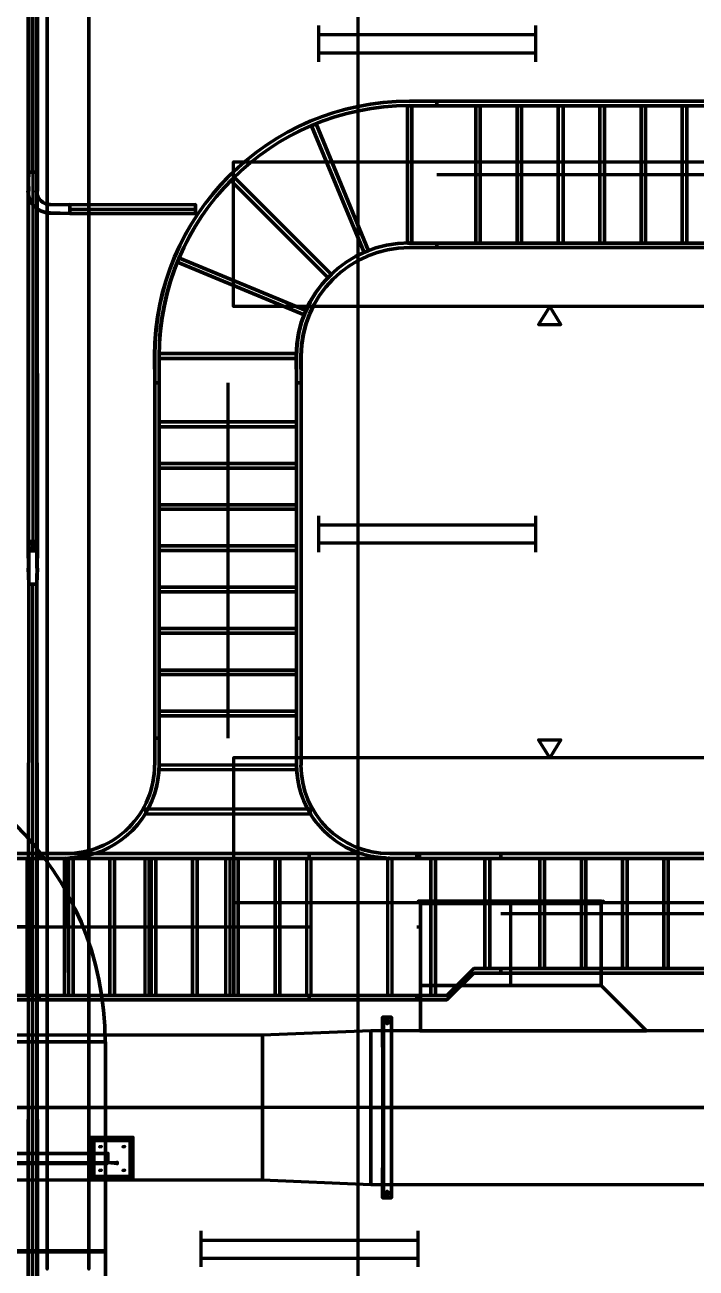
# Model space of a CAD drawing. Extents: x 0 to 1153, y 0 to 816.
# Drawn here: x 386.17 to 410.19, y 579 to 623.51 of the extents above; entities that cross this region are included whole.
import ezdxf

# ---------------------------------------------------------------- set-up
doc = ezdxf.new("R2010")
doc.units = 0
doc.header["$MEASUREMENT"] = 0
for name, color, linetype in [('Arch', 7, 'Continuous'), ('Electrical', 7, 'Continuous'), ('Hatch', 7, 'Continuous'), ('HVAC', 7, 'Continuous')]:
    doc.layers.add(name, color=color, linetype=linetype)

msp = doc.modelspace()

# ---------------------------------------------------------------- linework, layer by layer
at = {"layer": 'Arch', "color": 11, "linetype": 'Continuous', "lineweight": 211}
msp.add_line((398.092, 361.77), (398.092, 717.391), dxfattribs=at)
msp.add_lwpolyline([(386.969, 631.603), (386.969, 578.961), (386.969, 631.603), (388.461, 631.603), (388.461, 578.961), (388.461, 631.603)], close=True, dxfattribs=at)
at = {"layer": 'Electrical', "color": 5, "linetype": 'Continuous', "lineweight": 211}
for p, q in [((396.685, 622.184), (396.685, 623.485)), ((396.685, 623.157), (404.453, 623.157)), ((404.453, 622.184), (404.453, 623.485)), ((396.685, 622.512), (404.453, 622.512)), ((400.907, 618.151), (450.48, 618.151)), ((393.435, 610.69), (393.435, 597.979)), ((396.685, 604.636), (396.685, 605.928)), ((404.453, 604.636), (404.453, 605.928)), ((396.685, 605.61), (404.453, 605.61)), ((396.685, 604.964), (404.453, 604.964)), ((350.859, 591.217), (396.346, 591.217))]:
    msp.add_line(p, q, dxfattribs=at)
for points in [[(400.907, 620.607), (450.48, 620.607), (450.48, 620.776), (450.48, 620.607), (400.907, 620.607), (400.907, 620.776)], [(402.304, 615.696), (402.304, 620.607), (402.463, 620.607), (402.304, 620.607), (402.304, 615.696), (402.463, 615.696)], [(403.786, 615.696), (403.786, 620.607), (403.945, 620.607), (403.786, 620.607), (403.786, 615.696), (403.945, 615.696)], [(405.257, 615.696), (405.257, 620.607), (405.426, 620.607), (405.257, 620.607), (405.257, 615.696), (405.426, 615.696)], [(406.739, 615.696), (406.739, 620.607), (406.908, 620.607), (406.739, 620.607), (406.739, 615.696), (406.908, 615.696)], [(408.22, 615.696), (408.22, 620.607), (408.379, 620.607), (408.22, 620.607), (408.22, 615.696), (408.379, 615.696)], [(409.691, 615.696), (409.691, 620.607), (409.861, 620.607), (409.691, 620.607), (409.691, 615.696), (409.861, 615.696)], [(416.264, 613.431), (393.637, 613.431), (393.637, 618.606), (416.264, 618.606)], [(400.907, 615.696), (450.48, 615.696), (450.48, 615.537), (450.48, 615.696), (400.907, 615.696), (400.907, 615.537)], [(404.95, 613.431), (404.548, 612.786), (405.352, 612.786)], [(390.98, 610.69), (390.98, 597.979), (390.821, 597.979), (390.98, 597.979), (390.98, 610.69), (390.821, 610.69)], [(395.891, 610.69), (395.891, 597.979), (396.06, 597.979), (395.891, 597.979), (395.891, 610.69), (396.06, 610.69)], [(390.98, 609.293), (395.891, 609.293), (395.891, 609.124), (395.891, 609.293), (390.98, 609.293), (390.98, 609.124)], [(390.98, 607.811), (395.891, 607.811), (395.891, 607.642), (395.891, 607.811), (390.98, 607.811), (390.98, 607.642)], [(390.98, 606.33), (395.891, 606.33), (395.891, 606.171), (395.891, 606.33), (390.98, 606.33), (390.98, 606.171)], [(390.98, 604.859), (395.891, 604.859), (395.891, 604.689), (395.891, 604.859), (390.98, 604.859), (390.98, 604.689)], [(390.98, 603.377), (395.891, 603.377), (395.891, 603.208), (395.891, 603.377), (390.98, 603.377), (390.98, 603.208)], [(390.98, 601.895), (395.891, 601.895), (395.891, 601.737), (395.891, 601.895), (390.98, 601.895), (390.98, 601.737)], [(390.98, 600.414), (395.891, 600.414), (395.891, 600.255), (395.891, 600.414), (390.98, 600.414), (390.98, 600.255)], [(390.98, 598.943), (395.891, 598.943), (395.891, 598.773), (395.891, 598.943), (390.98, 598.943), (390.98, 598.773)], [(404.95, 597.27), (404.548, 597.916), (405.352, 597.916)], [(416.264, 597.27), (393.637, 597.27), (393.637, 592.095), (416.264, 592.095)], [(386.249, 588.761), (386.249, 593.672), (386.419, 593.672), (386.249, 593.672), (386.249, 588.761), (386.419, 588.761)], [(387.731, 588.761), (387.731, 593.672), (387.9, 593.672), (387.731, 593.672), (387.731, 588.761), (387.9, 588.761)], [(389.213, 588.761), (389.213, 593.672), (389.371, 593.672), (389.213, 593.672), (389.213, 588.761), (389.371, 588.761)], [(390.684, 588.761), (390.684, 593.672), (390.853, 593.672), (390.684, 593.672), (390.684, 588.761), (390.853, 588.761)], [(392.165, 588.761), (392.165, 593.672), (392.335, 593.672), (392.165, 593.672), (392.165, 588.761), (392.335, 588.761)], [(393.647, 588.761), (393.647, 593.672), (393.806, 593.672), (393.647, 593.672), (393.647, 588.761), (393.806, 588.761)], [(395.129, 588.761), (395.129, 593.672), (395.288, 593.672), (395.129, 593.672), (395.129, 588.761), (395.288, 588.761)]]:
    msp.add_lwpolyline(points, close=True, dxfattribs=at)
for points in [[(400.907, 620.776), (450.48, 620.776), (400.907, 620.776)], [(402.463, 615.696), (402.463, 620.607), (402.463, 615.696)], [(403.945, 615.696), (403.945, 620.607), (403.945, 615.696)], [(405.426, 615.696), (405.426, 620.607), (405.426, 615.696)], [(406.908, 615.696), (406.908, 620.607), (406.908, 615.696)], [(408.379, 615.696), (408.379, 620.607), (408.379, 615.696)], [(409.861, 615.696), (409.861, 620.607), (409.861, 615.696)], [(400.907, 615.537), (450.48, 615.537), (400.907, 615.537)], [(390.821, 610.69), (390.821, 597.979), (390.821, 610.69)], [(396.06, 610.69), (396.06, 597.979), (396.06, 610.69)], [(390.98, 609.124), (395.891, 609.124), (390.98, 609.124)], [(390.98, 607.642), (395.891, 607.642), (390.98, 607.642)], [(390.98, 606.171), (395.891, 606.171), (390.98, 606.171)], [(390.98, 604.689), (395.891, 604.689), (390.98, 604.689)], [(390.98, 603.208), (395.891, 603.208), (390.98, 603.208)], [(390.98, 601.737), (395.891, 601.737), (390.98, 601.737)], [(390.98, 600.255), (395.891, 600.255), (390.98, 600.255)], [(390.98, 598.773), (395.891, 598.773), (390.98, 598.773)], [(350.859, 593.841), (396.346, 593.841), (350.859, 593.841)], [(350.859, 593.672), (396.346, 593.672), (396.346, 593.841), (396.346, 593.672), (350.859, 593.672)], [(386.419, 588.761), (386.419, 593.672), (386.419, 588.761)], [(387.9, 588.761), (387.9, 593.672), (387.9, 588.761)], [(389.371, 588.761), (389.371, 593.672), (389.371, 588.761)], [(390.853, 588.761), (390.853, 593.672), (390.853, 588.761)], [(392.335, 588.761), (392.335, 593.672), (392.335, 588.761)], [(393.806, 588.761), (393.806, 593.672), (393.806, 588.761)], [(395.288, 588.761), (395.288, 593.672), (395.288, 588.761)], [(350.859, 588.761), (396.346, 588.761), (396.346, 588.603), (396.346, 588.761), (350.859, 588.761)], [(350.859, 588.603), (396.346, 588.603), (350.859, 588.603)]]:
    msp.add_lwpolyline(points, dxfattribs=at)
at = {"layer": 'Hatch', "color": 5, "linetype": 'Continuous', "lineweight": 211}
for p, q in [((387.784, 616.913), (392.271, 616.913)), ((386.45, 577.945), (386.45, 603.483)), ((403.204, 591.704), (433.081, 591.704)), ((386.683, 591.217), (350.859, 591.217)), ((400.198, 591.217), (400.293, 591.217)), ((392.483, 579.046), (392.483, 580.337)), ((400.24, 579.046), (400.24, 580.337)), ((392.483, 580.009), (400.24, 580.009)), ((392.483, 579.363), (400.24, 579.363))]:
    msp.add_line(p, q, dxfattribs=at)
for points in [[(386.599, 629.994), (386.599, 630.671), (386.62, 629.994), (386.62, 630.671), (386.62, 629.994), (386.313, 629.994), (386.313, 618.236), (386.292, 629.994), (386.292, 618.236), (386.292, 629.994), (386.62, 629.994), (386.62, 618.236), (386.599, 629.994), (386.62, 618.236), (386.292, 618.236), (386.599, 618.236), (386.62, 629.994), (386.292, 629.994)], [(400.018, 615.696), (400.018, 620.607), (399.86, 620.607), (399.86, 615.696), (399.86, 620.607), (400.018, 620.607), (400.018, 615.696), (399.86, 615.696)], [(400.907, 620.776), (399.934, 620.776), (400.907, 620.776), (400.907, 620.607)], [(398.463, 615.421), (396.589, 619.961), (396.431, 619.898), (398.314, 615.357), (396.431, 619.898), (396.589, 619.961), (398.463, 615.421), (398.314, 615.357)], [(386.62, 618.236), (386.62, 617.559), (386.599, 618.236), (386.599, 617.559), (386.62, 618.236), (386.292, 618.236)], [(386.313, 617.559), (386.313, 618.236), (386.292, 617.559), (386.292, 618.236)], [(397.14, 614.574), (393.668, 618.045), (393.552, 617.929), (397.023, 614.458), (393.552, 617.929), (393.668, 618.045), (397.14, 614.574), (397.023, 614.458)], [(387.784, 617.072), (387.784, 616.765), (392.271, 616.765), (387.784, 616.754), (392.271, 616.754), (387.784, 616.754), (387.784, 617.072), (392.271, 617.072), (387.784, 617.061), (392.271, 617.072), (392.271, 616.754), (392.271, 617.061), (387.784, 617.072), (387.784, 616.754)], [(400.907, 615.696), (399.934, 615.696), (400.907, 615.696), (400.907, 615.537)], [(396.229, 613.283), (391.7, 615.156), (391.636, 615.008), (396.166, 613.124), (391.636, 615.008), (391.7, 615.156), (396.229, 613.283), (396.166, 613.124)], [(395.891, 611.738), (390.98, 611.738), (390.98, 611.568), (395.891, 611.568), (390.98, 611.568), (390.98, 611.738), (395.891, 611.738), (395.891, 611.568)], [(390.98, 610.69), (390.98, 610.69), (390.821, 610.69)], [(396.06, 610.69), (396.06, 610.69), (395.891, 610.69)], [(390.98, 597.006), (390.98, 597.979), (390.821, 597.979), (390.821, 597.006), (390.821, 597.979), (390.98, 597.979), (390.98, 597.006)], [(395.891, 597.006), (395.891, 597.979), (396.06, 597.979), (396.06, 597.006), (396.06, 597.979), (395.891, 597.979), (395.891, 597.006)], [(395.891, 596.847), (395.891, 597.006), (390.98, 597.006), (390.98, 596.847), (395.891, 596.847), (395.891, 597.006), (390.98, 597.006), (390.98, 596.847)], [(396.388, 595.26), (396.388, 595.429), (390.483, 595.429), (390.483, 595.26), (396.388, 595.26), (396.388, 595.429), (390.483, 595.429), (390.483, 595.26)], [(400.198, 593.672), (400.293, 593.672), (400.293, 593.841), (400.293, 593.672), (400.198, 593.672), (400.198, 593.841), (400.198, 593.841), (400.198, 593.672)], [(400.293, 593.672), (403.204, 593.672), (400.293, 593.672), (400.293, 593.841)], [(403.204, 593.841), (403.204, 593.672), (403.204, 593.841), (400.293, 593.841)], [(433.081, 593.672), (433.081, 593.841), (403.204, 593.841), (433.081, 593.841), (433.081, 593.672), (403.204, 593.672), (403.204, 593.841), (403.204, 593.672), (433.081, 593.672), (433.081, 593.841), (433.081, 593.672), (434.054, 593.672), (434.054, 593.841), (434.054, 593.672)], [(390.62, 588.761), (390.62, 593.672), (390.462, 593.672), (390.462, 588.761), (390.62, 588.761), (390.62, 593.672), (390.462, 593.672), (390.462, 588.761)], [(393.52, 588.761), (393.52, 593.672), (393.351, 593.672), (393.351, 588.761), (393.52, 588.761), (393.52, 593.672), (393.351, 593.672), (393.351, 588.761)], [(396.409, 588.761), (396.409, 593.672), (396.251, 593.672), (396.251, 588.761), (396.409, 588.761), (396.409, 593.672), (396.251, 593.672), (396.251, 588.761)], [(400.696, 593.672), (400.696, 588.761), (400.865, 588.761), (400.865, 593.672), (400.865, 588.761), (400.696, 588.761), (400.696, 593.672), (400.865, 593.672)], [(402.632, 593.672), (402.632, 589.735), (402.802, 589.735), (402.802, 593.672), (402.802, 589.735), (402.632, 589.735), (402.632, 593.672), (402.802, 593.672)], [(404.601, 589.735), (404.601, 593.672), (404.76, 593.672), (404.601, 593.672), (404.601, 589.735), (404.76, 589.735)], [(406.083, 589.735), (406.083, 593.672), (406.241, 593.672), (406.083, 593.672), (406.083, 589.735), (406.241, 589.735)], [(407.554, 589.735), (407.554, 593.672), (407.723, 593.672), (407.554, 593.672), (407.554, 589.735), (407.723, 589.735)], [(409.035, 589.735), (409.035, 593.672), (409.194, 593.672), (409.035, 593.672), (409.035, 589.735), (409.194, 589.735)], [(403.204, 589.566), (403.204, 589.735), (403.204, 589.566), (402.23, 589.566), (401.267, 588.603), (400.293, 588.603), (401.267, 588.603), (402.23, 589.566), (403.204, 589.566), (433.081, 589.566)]]:
    msp.add_lwpolyline(points, close=True, dxfattribs=at)
for points in [[(386.313, 577.945), (386.313, 603.483), (386.599, 603.483), (386.313, 603.483), (386.292, 604.711), (386.62, 604.711), (386.62, 605.028), (386.599, 604.721), (386.292, 604.711), (386.313, 605.028), (386.292, 604.711), (386.62, 604.679), (386.62, 629.994), (386.599, 604.679), (386.599, 629.994), (386.62, 604.711), (386.62, 605.028), (386.313, 604.679), (386.313, 629.994), (386.292, 604.679), (386.292, 629.994)], [(386.292, 629.994), (386.292, 604.679), (386.62, 604.679), (386.292, 604.711), (386.313, 605.028), (386.62, 605.028), (386.599, 604.065), (386.599, 604.721), (386.292, 604.711), (386.313, 604.065), (386.313, 605.028), (386.62, 604.711), (386.599, 603.483), (386.62, 604.065), (386.599, 603.483), (386.62, 605.028)], [(386.45, 618.236), (386.45, 629.994), (386.45, 604.679)], [(399.934, 620.607), (400.907, 620.607), (399.934, 620.607)], [(399.934, 615.537), (400.907, 615.537), (399.934, 615.537)], [(386.292, 604.711), (386.292, 604.711), (386.292, 604.711)], [(386.599, 604.721), (386.599, 604.721), (386.599, 604.721)], [(390.821, 597.979), (390.821, 597.979), (390.821, 597.979)], [(390.98, 597.979), (390.98, 597.979), (390.98, 597.979)], [(395.891, 597.979), (395.891, 597.979), (395.891, 597.979)], [(396.06, 597.979), (396.06, 597.979), (396.06, 597.979)], [(390.483, 595.429), (390.483, 595.429), (390.483, 595.429)], [(396.388, 595.429), (396.388, 595.429), (396.388, 595.429)], [(386.683, 593.841), (386.683, 593.841), (386.683, 593.841)], [(388.683, 593.841), (388.683, 593.841), (388.683, 593.841)], [(400.198, 593.841), (400.293, 593.841), (400.198, 593.841)], [(386.683, 593.672), (386.683, 593.672), (386.683, 593.672)], [(387.572, 593.672), (387.572, 593.672), (387.572, 593.672)], [(390.462, 593.672), (390.462, 593.672), (390.462, 593.672)], [(390.62, 593.672), (390.62, 593.672), (390.62, 593.672)], [(393.351, 593.672), (393.351, 593.672), (393.351, 593.672)], [(393.52, 593.672), (393.52, 593.672), (393.52, 593.672)], [(396.251, 593.672), (396.251, 593.672), (396.251, 593.672)], [(396.409, 593.672), (396.409, 593.672), (396.409, 593.672)], [(399.309, 593.672), (399.309, 593.672), (399.309, 593.672)], [(404.76, 589.735), (404.76, 593.672), (404.76, 589.735)], [(406.241, 589.735), (406.241, 593.672), (406.241, 589.735)], [(407.723, 589.735), (407.723, 593.672), (407.723, 589.735)], [(409.194, 589.735), (409.194, 593.672), (409.194, 589.735)], [(350.859, 588.603), (386.683, 588.603), (386.683, 588.761), (386.683, 588.603), (400.198, 588.603), (400.198, 588.761), (400.293, 588.761), (400.293, 588.603), (400.293, 588.761), (401.267, 588.761), (402.23, 589.735), (403.204, 589.735), (433.081, 589.735), (433.081, 589.566), (434.054, 589.566)], [(433.081, 589.735), (403.204, 589.735), (403.204, 589.566), (403.204, 589.735), (402.23, 589.735), (401.267, 588.761), (400.293, 588.761), (400.293, 588.603), (400.198, 588.603), (400.293, 588.603), (400.293, 588.761), (400.198, 588.761), (400.198, 588.603), (400.198, 588.603), (400.198, 588.761), (400.198, 588.761), (400.198, 588.603), (386.683, 588.603), (386.683, 588.761), (400.198, 588.761), (386.683, 588.761), (350.859, 588.761), (386.683, 588.761), (386.683, 588.603), (350.859, 588.603)], [(403.204, 589.735), (403.204, 589.735), (403.204, 589.735)], [(386.683, 588.761), (386.683, 588.761), (386.683, 588.761)], [(386.683, 588.603), (386.683, 588.603), (386.683, 588.603)], [(387.731, 588.761), (387.731, 588.761), (387.731, 588.761)], [(399.309, 588.761), (399.309, 588.761), (399.309, 588.761)]]:
    msp.add_lwpolyline(points, dxfattribs=at)
for points in [[(390.821, 611.653), (390.821, 610.69), (390.811, 611.658, -0.414213), (399.928, 620.776, 0.414213)], [(390.98, 611.653), (390.98, 610.69), (390.97, 611.658, -0.414213), (399.928, 620.617, 0.414213)], [(387.096, 616.765), (387.784, 616.754), (387.091, 616.775, -0.414196), (386.281, 617.564, 0.414245), (387.096, 616.765), (387.784, 616.754), (387.091, 616.775, -0.414196), (386.281, 617.564, 0.414245)], [(387.096, 617.072), (387.784, 617.061), (387.091, 617.082, -0.414163), (386.588, 617.564, 0.414275), (387.096, 617.072), (387.784, 617.061), (387.091, 617.082, -0.414163), (386.588, 617.564, 0.414275)], [(395.891, 611.653), (395.891, 610.69), (395.88, 611.658, -0.414212), (399.928, 615.707, 0.414212)], [(396.06, 611.653), (396.06, 610.69), (396.049, 611.658, -0.414209), (399.928, 615.537, 0.414209)]]:
    msp.add_lwpolyline(points, format="xyb", close=True, dxfattribs=at)
for points in [[(386.313, 605.028), (386.313, 603.483), (386.292, 604.065), (386.313, 603.483), (386.599, 603.483), (386.599, 577.945), (386.599, 603.483), (386.62, 577.945), (386.599, 603.483), (386.313, 603.483), (386.292, 577.945), (386.313, 603.483), (386.292, 577.945), (386.62, 577.945), (386.313, 577.945), (386.599, 577.945), (386.609, 577.273, 0.414198), (387.578, 576.305, -0.414198), (386.588, 577.273, 0.414214), (387.583, 576.273), (388.26, 576.273), (388.26, 575.987), (384.641, 575.987)], [(350.859, 593.672), (386.683, 593.672), (386.683, 593.841), (386.683, 593.672), (400.198, 593.672), (400.198, 593.841), (399.219, 593.841, -0.414213), (396.049, 597.011, 0.414213), (399.224, 593.841), (400.198, 593.841), (400.198, 593.672), (399.224, 593.672), (387.641, 593.683, 0.414213), (390.97, 597.011, -0.324617), (388.683, 593.841), (398.187, 593.847, -0.324619), (395.891, 597.011, 0.414213), (399.219, 593.683), (399.167, 593.683), (399.14, 593.672), (399.14, 588.761), (399.309, 588.761), (399.309, 593.672), (399.14, 593.672), (399.14, 588.761), (399.309, 588.761), (399.309, 593.672), (399.114, 593.684), (399.062, 593.686), (399.009, 593.689), (398.957, 593.693), (398.905, 593.698), (398.853, 593.703), (398.801, 593.709), (398.749, 593.716), (398.697, 593.724), (398.645, 593.733), (398.594, 593.742), (398.542, 593.752), (398.491, 593.763), (398.44, 593.775), (398.389, 593.788), (398.338, 593.801), (398.288, 593.816), (398.237, 593.831), (398.187, 593.841), (398.187, 593.841), (388.673, 593.847), (388.623, 593.831), (388.573, 593.816), (388.522, 593.801), (388.471, 593.788), (388.42, 593.775), (388.369, 593.763), (388.318, 593.752), (388.267, 593.742), (388.215, 593.733), (388.163, 593.724), (388.112, 593.716), (388.06, 593.709), (388.008, 593.703), (387.956, 593.698), (387.903, 593.693), (387.851, 593.689), (387.799, 593.686), (387.746, 593.684), (387.731, 593.672), (387.572, 593.672), (387.572, 588.761), (387.731, 588.761), (387.731, 593.672), (387.572, 593.672), (387.572, 588.761), (387.731, 588.761), (387.694, 593.683), (386.683, 593.672), (386.683, 593.841), (387.641, 593.841, 0.414214), (390.811, 597.011, -0.414214), (387.646, 593.841), (386.683, 593.841), (350.859, 593.841), (386.683, 593.841), (386.683, 593.672), (350.859, 593.672)]]:
    msp.add_lwpolyline(points, format="xyb", dxfattribs=at)
for p in [(390.98, 610.69), (396.06, 610.69), (386.313, 605.028), (386.62, 605.028), (386.292, 604.711), (386.599, 604.721), (390.821, 597.979), (390.98, 597.979), (395.891, 597.979), (396.06, 597.979), (390.98, 597.006), (395.891, 597.006), (395.891, 596.847), (390.483, 595.429), (396.388, 595.429), (396.388, 595.26), (386.683, 593.841), (388.683, 593.841), (398.187, 593.841), (400.198, 593.841), (403.204, 593.841), (386.683, 593.672), (387.572, 593.672), (387.731, 593.672), (390.462, 593.672), (390.62, 593.672), (393.351, 593.672), (393.52, 593.672), (396.251, 593.672), (396.409, 593.672), (399.14, 593.672), (399.309, 593.672), (400.198, 593.672), (403.204, 589.735), (386.683, 588.761), (386.683, 588.603), (387.731, 588.761), (390.62, 588.761), (393.52, 588.761), (396.409, 588.761), (399.309, 588.761), (400.198, 588.761), (400.198, 588.603)]:
    msp.add_point(p, dxfattribs=at)
at = {"layer": 'HVAC', "color": 6, "linetype": 'Continuous', "lineweight": 211}
msp.add_line((403.564, 589.121), (403.564, 592.053), dxfattribs=at)
for points in [[(352.933, 582.168), (394.674, 582.168), (398.547, 581.999), (422.751, 581.999), (426.635, 581.84), (450.31, 581.84, 0.414674), (457.105, 588.634), (457.105, 605.123), (457.105, 610.944), (457.105, 614.553), (451.284, 614.553), (451.284, 610.944), (451.284, 605.123), (451.284, 588.634), (454.194, 588.634), (454.194, 605.123), (454.194, 588.634, -0.414213), (450.31, 584.75), (426.635, 584.75), (450.31, 584.75), (450.31, 581.84), (450.31, 587.661), (450.31, 584.75)], [(378.053, 598.107, -0.414212), (389.043, 587.116, 0.414212), (378.053, 598.107, -0.414212), (389.043, 587.116, 0.414212), (378.053, 598.107, -0.414212), (389.043, 587.116, 0.414212), (378.058, 598.107)]]:
    msp.add_lwpolyline(points, format="xyb", dxfattribs=at)
for points in [[(406.792, 592.116), (400.325, 592.116), (406.792, 592.116), (400.325, 592.116), (406.792, 592.137), (406.792, 592.053), (406.792, 592.137), (406.792, 592.053), (406.792, 592.137), (400.325, 592.137), (400.325, 592.053), (400.325, 592.137), (400.325, 592.053), (400.325, 592.116), (400.24, 592.116), (400.325, 592.137), (400.325, 592.116), (400.325, 592.137), (400.24, 592.137), (400.24, 592.116), (400.24, 592.137), (400.325, 592.116), (400.325, 592.053), (400.325, 592.137), (406.792, 592.116), (406.876, 592.116), (406.792, 592.137), (406.792, 592.053), (406.792, 592.116), (406.792, 592.053), (400.325, 592.053), (406.792, 592.053), (400.325, 592.053), (400.325, 592.116), (400.325, 592.053), (406.792, 592.053), (406.792, 592.116), (400.325, 592.116), (406.792, 592.116), (400.325, 592.116), (406.792, 592.137), (400.325, 592.137), (406.792, 592.137), (406.876, 592.137), (406.876, 592.137)], [(400.325, 589.121), (400.325, 587.502), (408.411, 587.502), (406.792, 589.121), (400.325, 589.121), (400.325, 587.502), (408.411, 587.502), (406.792, 589.121), (400.325, 589.121), (400.325, 589.121), (400.325, 587.502), (408.411, 587.502), (406.792, 589.121), (400.325, 589.121), (400.325, 587.502), (408.411, 587.502), (406.792, 589.121), (400.325, 589.121), (400.325, 589.121), (400.325, 587.502), (408.411, 587.502), (406.792, 589.121), (400.325, 589.121), (406.792, 589.121), (406.792, 592.053), (406.792, 589.121), (408.411, 587.502), (400.325, 587.502), (400.325, 589.121), (406.792, 589.121), (400.325, 589.121), (400.325, 592.053), (406.792, 592.053), (400.325, 592.053)], [(400.325, 592.053), (406.792, 592.053), (400.325, 592.053), (406.792, 592.053)], [(399.002, 587.989), (399.002, 581.522), (398.97, 587.989), (399.288, 587.989), (398.97, 587.989), (398.97, 581.522), (399.288, 581.522), (398.97, 581.522)], [(390.038, 583.681), (390.038, 582.189), (388.546, 582.189), (388.546, 583.681), (390.038, 583.681), (388.546, 583.681), (388.546, 582.189), (390.038, 582.189)], [(389.943, 582.284), (388.641, 582.284), (388.641, 583.576), (389.943, 583.576), (389.943, 582.284), (389.943, 583.576), (388.641, 583.576), (388.641, 582.284)], [(378.936, 583.11), (378.936, 583.11), (378.968, 582.75), (378.968, 583.11), (378.936, 583.11), (378.936, 582.782), (378.598, 582.782), (378.598, 582.75), (378.968, 582.782), (389.107, 582.782), (378.968, 582.75), (378.968, 583.11), (389.107, 583.11), (389.107, 582.75), (378.968, 582.75), (389.107, 582.75), (389.107, 583.11), (378.968, 583.11), (378.968, 582.75)], [(389.139, 582.782), (389.107, 582.75), (389.107, 583.11), (389.139, 583.11), (389.139, 582.782), (389.477, 582.782), (389.477, 582.75), (389.139, 582.782), (389.139, 583.11), (389.107, 583.11), (389.139, 582.782), (389.477, 582.75)], [(389.477, 582.782), (389.477, 582.782), (389.477, 582.75)]]:
    msp.add_lwpolyline(points, close=True, dxfattribs=at)
for points in [[(399.288, 581.522), (399.288, 587.989), (399.288, 581.522)], [(450.31, 587.661), (426.635, 587.661), (422.751, 587.502), (398.547, 587.502), (394.674, 587.343), (352.933, 587.343)], [(398.547, 584.75), (398.547, 581.999), (398.547, 587.502), (398.547, 584.75), (398.547, 587.502), (398.547, 581.999), (398.547, 584.75), (394.674, 584.75), (394.674, 587.343), (394.674, 584.75), (394.674, 582.168), (394.674, 584.75)], [(426.635, 584.75), (426.635, 581.84), (426.635, 584.75), (426.635, 587.661), (426.635, 584.75), (422.751, 584.75), (422.751, 587.502), (422.751, 581.999), (422.751, 584.75), (422.751, 581.999), (422.751, 587.502), (422.751, 584.75), (398.547, 584.75), (422.751, 584.75)], [(399.076, 587.788), (399.138, 587.859), (399.076, 587.788), (399.138, 587.859), (399.076, 587.788), (399.138, 587.859), (399.182, 587.788), (399.138, 587.859), (399.076, 587.788), (399.129, 587.756), (399.182, 587.788), (399.138, 587.859), (399.076, 587.788), (399.129, 587.756), (399.182, 587.788), (399.138, 587.859), (399.076, 587.788), (399.129, 587.756), (399.182, 587.788), (399.138, 587.859), (399.076, 587.788), (399.129, 587.756), (399.182, 587.788), (399.138, 587.859), (399.076, 587.788), (399.129, 587.756), (399.182, 587.788), (399.138, 587.859), (399.076, 587.788), (399.129, 587.756), (399.182, 587.788), (399.138, 587.859), (399.076, 587.788), (399.129, 587.756)], [(400.325, 587.502), (400.325, 587.502), (400.325, 587.502)], [(379.021, 579.586), (389.054, 579.628), (379.021, 579.586), (389.054, 579.628), (389.054, 587.11), (379.021, 587.11), (389.054, 587.11), (379.021, 587.11), (389.054, 587.11), (379.021, 587.11), (389.054, 587.11), (379.021, 587.11), (389.054, 587.11), (389.054, 579.586), (389.054, 561.605), (379.021, 561.605)], [(394.674, 582.168), (394.674, 587.343), (394.674, 582.168)], [(349.049, 584.75), (314.664, 584.75), (349.049, 584.75), (352.933, 584.75), (394.674, 584.75), (352.933, 584.75)], [(388.546, 583.681), (388.546, 583.681), (388.546, 583.681)], [(388.641, 583.576), (388.641, 583.576), (388.641, 583.576)], [(389.943, 583.576), (389.943, 583.576), (389.943, 583.576)], [(388.906, 583.359), (388.836, 583.342), (388.906, 583.359), (388.836, 583.342), (388.906, 583.359), (388.836, 583.342), (388.836, 583.342)], [(389.742, 583.359), (389.672, 583.342), (389.742, 583.359), (389.672, 583.342), (389.742, 583.359), (389.672, 583.342), (389.672, 583.342)], [(388.546, 582.189), (388.546, 582.189), (388.546, 582.189)], [(388.641, 582.284), (388.641, 582.284), (388.641, 582.284)], [(388.906, 582.512), (388.836, 582.495), (388.906, 582.512), (388.836, 582.495), (388.906, 582.512), (388.836, 582.495), (388.836, 582.495)], [(389.742, 582.512), (389.672, 582.495), (389.742, 582.512), (389.672, 582.495), (389.742, 582.512), (389.672, 582.495), (389.672, 582.495)], [(390.038, 582.189), (390.038, 582.189), (390.038, 582.189)], [(399.076, 581.649), (399.138, 581.721), (399.076, 581.649), (399.138, 581.721), (399.076, 581.649), (399.138, 581.721), (399.182, 581.649), (399.138, 581.721), (399.076, 581.649), (399.129, 581.618), (399.182, 581.649), (399.138, 581.721), (399.076, 581.649), (399.129, 581.618), (399.182, 581.649), (399.138, 581.721), (399.076, 581.649), (399.129, 581.618), (399.182, 581.649), (399.138, 581.721), (399.076, 581.649), (399.129, 581.618), (399.182, 581.649), (399.138, 581.721), (399.076, 581.649), (399.129, 581.618), (399.182, 581.649), (399.138, 581.721), (399.076, 581.649), (399.129, 581.618), (399.182, 581.649), (399.138, 581.721), (399.076, 581.649), (399.129, 581.618)], [(379.021, 561.605), (389.054, 561.605), (379.021, 561.605), (389.054, 561.605), (389.054, 579.586), (379.021, 579.586), (389.054, 579.586), (379.021, 579.628), (389.054, 579.586), (379.021, 579.586), (389.054, 579.628), (379.021, 579.628), (389.054, 579.586), (379.021, 579.586), (389.054, 579.586), (379.021, 579.628), (389.054, 579.586), (379.021, 579.628)]]:
    msp.add_lwpolyline(points, dxfattribs=at)
for p in [(400.325, 589.121), (400.325, 589.121), (400.325, 589.121), (399.076, 587.851), (399.076, 587.851), (399.076, 587.851), (399.129, 587.883), (399.129, 587.883), (399.129, 587.883), (399.129, 587.756), (399.129, 587.756), (399.129, 587.756), (399.182, 587.851), (399.182, 587.851), (399.182, 587.851), (399.182, 587.788), (399.182, 587.788), (399.182, 587.788), (400.325, 587.502), (388.546, 583.681), (388.641, 583.576), (389.943, 583.576), (390.038, 583.681), (389.107, 583.11), (389.139, 583.11), (389.107, 582.75), (389.139, 582.782), (389.477, 582.782), (389.477, 582.75), (388.546, 582.189), (388.641, 582.284), (389.943, 582.284), (390.038, 582.189), (399.076, 581.713), (399.076, 581.713), (399.076, 581.713), (399.129, 581.745), (399.129, 581.745), (399.129, 581.745), (399.182, 581.713), (399.182, 581.713), (399.182, 581.713), (399.129, 581.618), (399.129, 581.618), (399.129, 581.618), (399.182, 581.649), (399.182, 581.649), (399.182, 581.649)]:
    msp.add_point(p, dxfattribs=at)

doc.saveas('drawing.dxf')
